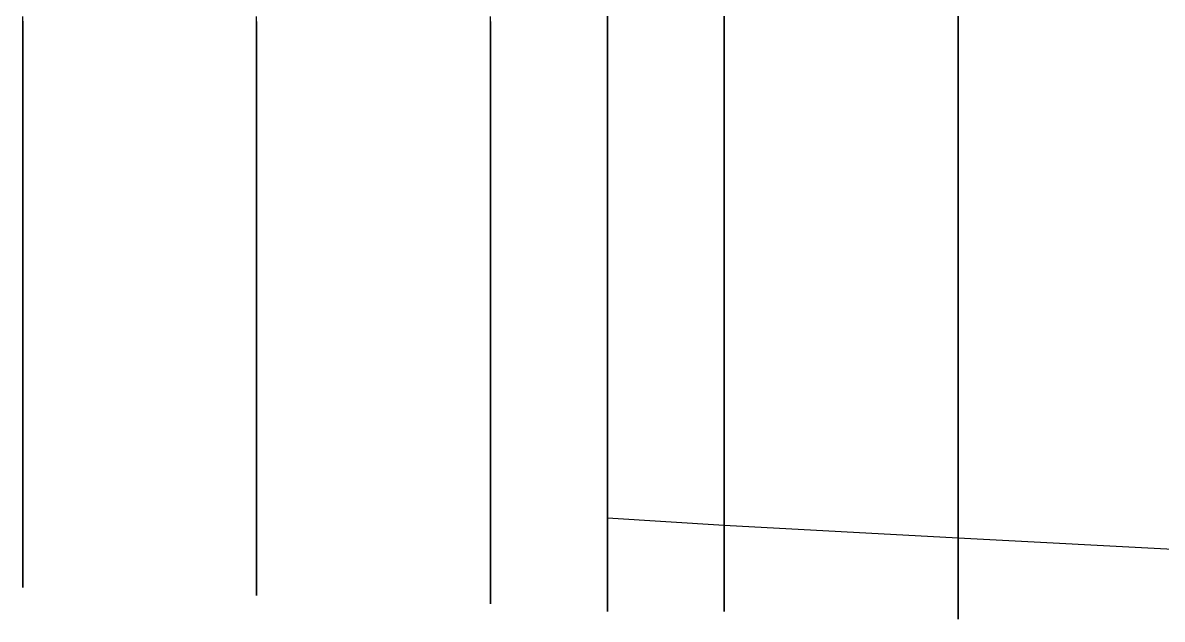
# Model space of a CAD drawing. Extents: x 0 to 100, y -6 to 6.
# Drawn here: x 0 to 9.74, y -5.15 to -0.05 of the extents above; entities that cross this region are included whole.
import ezdxf

# ---------------------------------------------------------------- set-up
doc = ezdxf.new("R2010")
doc.units = 0
for name, color, linetype in [('Compartiment', 3, 'CONTINUOUS'), ('Fysiek-dwarsvlak', 5, 'CONTINUOUS'), ('Fysiek-horizontaal-vlak', 5, 'CONTINUOUS'), ('Lijnenmodel-van-de-romp', 2, 'CONTINUOUS'), ('Vlakkenmodel-van-de-romp', 2, 'CONTINUOUS')]:
    doc.layers.add(name, color=color, linetype=linetype)

msp = doc.modelspace()

# ---------------------------------------------------------------- linework, layer by layer
at = {"layer": 'Compartiment'}
for points in [[(6, 4.35061, 3), (6, -4.35061, 3), (6, -4.37196, 3.02242), (6, -4.40439, 3.05902), (6, -4.43817, 3.09946), (6, -4.47271, 3.14293), (6, -4.50713, 3.18823), (6, -4.54054, 3.23418), (6, -4.57203, 3.2796), (6, -4.60103, 3.32382), (6, -4.62808, 3.36825), (6, -4.65405, 3.41482), (6, -4.6798, 3.46545), (6, -4.70617, 3.52206), (6, -4.73374, 3.58593), (6, -4.76189, 3.65569), (6, -4.78975, 3.72931), (6, -4.81641, 3.80478), (6, -4.84099, 3.88006), (6, -4.86282, 3.95371), (6, -4.88224, 4.02647), (6, -4.8998, 4.09969), (6, -4.91607, 4.17469), (6, -4.93161, 4.2528), (6, -4.94684, 4.33494), (6, -4.96166, 4.42043), (6, -4.97585, 4.50818), (6, -4.98915, 4.5971), (6, -5.00133, 4.68611), (6, -5.01222, 4.77434), (6, -5.0219, 4.86184), (6, -5.03052, 4.94888), (6, -5.03823, 5.03576), (6, -5.04517, 5.12273), (6, -5.05149, 5.21003), (6, -5.05722, 5.29761), (6, -5.06243, 5.38538), (6, -5.06715, 5.47325), (6, -5.07142, 5.56114), (6, -5.07527, 5.64837), (6, -5.07867, 5.73204), (6, -5.08833, 5.99974), (6, 5.08833, 5.99974)], [(8, 4.45764, 3), (8, -4.45764, 3), (8, -4.46208, 3.00491), (8, -4.49138, 3.03897), (8, -4.51649, 3.06941), (8, -4.53805, 3.09672), (8, -4.55693, 3.12169), (8, -4.57399, 3.14511), (8, -4.59009, 3.16779), (8, -4.60602, 3.19055), (8, -4.6223, 3.21448), (8, -4.63937, 3.24066), (8, -4.65767, 3.27022), (8, -4.67764, 3.30426), (8, -4.69952, 3.34349), (8, -4.72271, 3.38695), (8, -4.74644, 3.43331), (8, -4.76989, 3.48121), (8, -4.79228, 3.5293), (8, -4.81298, 3.57654), (8, -4.83212, 3.6232), (8, -4.84998, 3.66983), (8, -4.86684, 3.717), (8, -4.88299, 3.76529), (8, -4.89863, 3.81497), (8, -4.91367, 3.86517), (8, -4.9279, 3.91474), (8, -4.94114, 3.96253), (8, -4.95318, 4.00737), (8, -4.964, 4.04896), (8, -4.97414, 4.09042), (8, -4.98431, 4.13569), (8, -4.99521, 4.18875), (8, -5.00756, 4.25355), (8, -5.0218, 4.33292), (8, -5.03733, 4.42514), (8, -5.0533, 4.52738), (8, -5.06886, 4.63677), (8, -5.08313, 4.75049), (8, -5.09545, 4.86542), (8, -5.10576, 4.9774), (8, -5.11418, 5.08203), (8, -5.12085, 5.17489), (8, -5.12589, 5.25156), (8, -5.12945, 5.30924), (8, -5.13186, 5.35155), (8, -5.13347, 5.38371), (8, -5.13465, 5.41094), (8, -5.14328, 5.62547), (8, -5.14467, 5.66434), (8, -5.14591, 5.70211), (8, -5.15387, 5.99972), (8, 5.15387, 5.99972)], [(5, 4.29014, 3), (5, -4.29014, 3), (5, -4.30051, 3.00942), (5, -4.33241, 3.0407), (5, -4.36248, 3.07249), (5, -4.402, 3.11692), (5, -4.42888, 3.14986), (5, -4.46405, 3.19441), (5, -4.49915, 3.24148), (5, -4.53579, 3.29488), (5, -4.56217, 3.33601), (5, -4.58827, 3.37934), (5, -4.61408, 3.42519), (5, -4.63961, 3.47385), (5, -4.66485, 3.52564), (5, -4.68975, 3.58068), (5, -4.7236, 3.66136), (5, -4.74652, 3.72146), (5, -4.77681, 3.8079), (5, -4.80471, 3.8955), (5, -4.82268, 3.95632), (5, -4.84453, 4.03615), (5, -4.85867, 4.0936), (5, -4.87792, 4.18051), (5, -4.8922, 4.25211), (5, -4.90734, 4.33303), (5, -4.92298, 4.42208), (5, -4.93857, 4.5173), (5, -4.95354, 4.61671), (5, -4.95963, 4.66121), (5, -4.97279, 4.76246), (5, -4.98438, 4.86397), (5, -4.99443, 4.96379), (5, -5.00305, 5.05981), (5, -5.00652, 5.1033), (5, -5.0135, 5.19359), (5, -5.0214, 5.30474), (5, -5.02645, 5.38574), (5, -5.02957, 5.44318), (5, -5.0317, 5.48712), (5, -5.03363, 5.53074), (5, -5.04987, 5.86591), (5, -5.0547, 5.99976), (5, 5.0547, 5.99976)], [(8, -0.04312, 2.18862), (8, -0.0591, 2.18857), (8, -0.07507, 2.18861), (8, -0.09055, 2.18871), (8, -0.10506, 2.18885), (8, -0.15003, 2.18948), (8, -0.27652, 2.1976), (8, -0.29401, 2.1987), (8, -0.31415, 2.19989), (8, -0.36952, 2.20288), (8, -0.41797, 2.20563), (8, -0.49556, 2.21035), (8, -0.61418, 2.21794), (8, -2.25289, 2.33178), (8, -2.38091, 2.34158), (8, -2.47145, 2.34894), (8, -2.53715, 2.35467), (8, -2.74593, 2.37425), (8, -2.79745, 2.37927), (8, -2.84846, 2.3844), (8, -2.8989, 2.38967), (8, -2.94923, 2.3952), (8, -3.00007, 2.40111), (8, -3.05204, 2.40752), (8, -3.10573, 2.41457), (8, -3.16129, 2.42227), (8, -3.21694, 2.43035), (8, -3.27045, 2.4384), (8, -3.31958, 2.44603), (8, -3.36206, 2.45286), (8, -3.39642, 2.45863), (8, -3.42414, 2.46354), (8, -3.44746, 2.46796), (8, -3.46863, 2.47222), (8, -3.48987, 2.47668), (8, -3.51297, 2.4816), (8, -3.53779, 2.48699), (8, -3.56374, 2.49278), (8, -3.59023, 2.49889), (8, -3.61666, 2.50526), (8, -3.64255, 2.51183), (8, -3.66791, 2.5186), (8, -3.69284, 2.52558), (8, -3.71747, 2.53278), (8, -3.74192, 2.54021), (8, -3.7663, 2.54789), (8, -3.79069, 2.55591), (8, -3.81518, 2.56437), (8, -3.83986, 2.57336), (8, -3.8648, 2.58299), (8, -3.89, 2.59327), (8, -3.91506, 2.60394), (8, -3.9395, 2.61469), (8, -3.96282, 2.62516), (8, -3.98454, 2.63505), (8, -4.00455, 2.64427), (8, -4.02425, 2.65382), (8, -4.04542, 2.66497), (8, -4.06984, 2.67898), (8, -4.09929, 2.6971), (8, -4.13495, 2.72026), (8, -4.1756, 2.74804), (8, -4.21942, 2.77969), (8, -4.2646, 2.81446), (8, -4.30931, 2.85159), (8, -4.35199, 2.89027), (8, -4.39196, 2.92946), (8, -4.4288, 2.96804), (8, -4.45764, 3), (8, 4.45764, 3)], [(5, -0.04311, 2.48546), (5, -0.05909, 2.48541), (5, -0.07506, 2.48545), (5, -0.09054, 2.48555), (5, -0.10504, 2.48569), (5, -0.11385, 2.48581), (5, -0.11603, 2.48593), (5, -2.45158, 2.54282), (5, -2.47933, 2.54409), (5, -2.52794, 2.54588), (5, -2.5747, 2.54775), (5, -2.83072, 2.56077), (5, -2.85324, 2.56232), (5, -2.89656, 2.56495), (5, -2.93602, 2.56751), (5, -2.947, 2.56843), (5, -2.95666, 2.56931), (5, -3.05348, 2.57689), (5, -3.09227, 2.58002), (5, -3.10545, 2.58133), (5, -3.14388, 2.58466), (5, -3.15654, 2.58602), (5, -3.1938, 2.58946), (5, -3.25124, 2.5955), (5, -3.26137, 2.59673), (5, -3.29761, 2.6008), (5, -3.31059, 2.6026), (5, -3.35198, 2.60798), (5, -3.37121, 2.61092), (5, -3.41973, 2.6182), (5, -3.47122, 2.62681), (5, -3.52406, 2.63661), (5, -3.57642, 2.64735), (5, -3.62646, 2.65875), (5, -3.67247, 2.67029), (5, -3.72682, 2.68512), (5, -3.76915, 2.69831), (5, -3.80569, 2.71039), (5, -3.83073, 2.71921), (5, -3.85437, 2.72808), (5, -3.87795, 2.73754), (5, -3.88686, 2.7416), (5, -3.91104, 2.7519), (5, -3.91929, 2.75564), (5, -3.94712, 2.76808), (5, -3.95712, 2.77308), (5, -3.99026, 2.78953), (5, -4.00427, 2.79782), (5, -4.04387, 2.81994), (5, -4.08614, 2.8453), (5, -4.12932, 2.87317), (5, -4.17176, 2.90278), (5, -4.19089, 2.91755), (5, -4.22998, 2.94786), (5, -4.26645, 2.97848), (5, -4.29014, 3), (5, 4.29014, 3)], [(6, -0.04311, 2.38611), (6, -0.05908, 2.38607), (6, -0.07505, 2.38611), (6, -0.09053, 2.38622), (6, -0.10503, 2.38636), (6, -0.12292, 2.38663), (6, -0.12701, 2.38683), (6, -2.44784, 2.47795), (6, -2.50334, 2.48049), (6, -2.54784, 2.48273), (6, -2.58791, 2.48497), (6, -2.8401, 2.50105), (6, -2.88514, 2.50415), (6, -2.92051, 2.50671), (6, -2.94781, 2.50883), (6, -2.96976, 2.51069), (6, -2.98907, 2.51244), (6, -3.07912, 2.5208), (6, -3.10525, 2.5233), (6, -3.13161, 2.52592), (6, -3.15761, 2.52862), (6, -3.18292, 2.53135), (6, -3.20727, 2.53405), (6, -3.2722, 2.54153), (6, -3.29248, 2.544), (6, -3.31467, 2.54688), (6, -3.34063, 2.55047), (6, -3.3722, 2.55507), (6, -3.41066, 2.56094), (6, -3.45498, 2.56817), (6, -3.50358, 2.57679), (6, -3.55486, 2.58687), (6, -3.60725, 2.59844), (6, -3.65919, 2.61143), (6, -3.70934, 2.62534), (6, -3.75639, 2.63951), (6, -3.79904, 2.65333), (6, -3.83597, 2.66616), (6, -3.86635, 2.67751), (6, -3.89112, 2.68751), (6, -3.91172, 2.69643), (6, -3.92955, 2.70455), (6, -3.94603, 2.71215), (6, -3.96252, 2.71962), (6, -3.98021, 2.72786), (6, -4.00022, 2.73786), (6, -4.02368, 2.75065), (6, -4.05171, 2.76723), (6, -4.08496, 2.78827), (6, -4.12213, 2.81305), (6, -4.16145, 2.84048), (6, -4.20112, 2.86949), (6, -4.23938, 2.89902), (6, -4.27489, 2.92833), (6, -4.30818, 2.95803), (6, -4.34022, 2.98908), (6, -4.35061, 3), (6, 4.35061, 3)], [(0, -4.85014, 5.4995), (0, -4.88222, 5.99992), (0, 0, 5.99992)], [(2, -4.91789, 5.40406), (2, -4.95231, 5.99987), (2, 0, 5.99987)], [(4, -4.99198, 5.41311), (4, -5.02107, 5.99979), (4, 0, 5.99979)], [(5, -5.04987, 5.86591), (5, -5.0547, 5.99976), (5, 0, 5.99976)], [(0, -0.03953, 3.39587), (0, -0.0563, 3.39584), (0, -0.1151, 3.39545), (0, -0.14323, 3.39533), (0, -0.17847, 3.39527), (0, -0.22253, 3.39531), (0, -2.12436, 3.39568), (0, -2.2075, 3.39605), (0, -2.31332, 3.39684), (0, -2.37328, 3.397), (0, -2.87669, 3.39556), (0, -2.9505, 3.39566), (0, -3.00631, 3.39596), (0, -3.08903, 3.39671), (0, -3.12846, 3.39692), (0, -3.17354, 3.3969), (0, -4.36419, 3.3955), (0, -4.40201, 3.46315), (0, -4.41635, 3.48905), (0, -4.43116, 3.51609), (0, -4.44544, 3.54255), (0, -4.4585, 3.56745), (0, -4.47097, 3.59262), (0, -4.48381, 3.6206), (0, -4.49797, 3.65395), (0, -4.51442, 3.6952), (0, -4.53378, 3.74614), (0, -4.55538, 3.80543), (0, -4.57823, 3.87098), (0, -4.60133, 3.94069), (0, -4.62368, 4.01245), (0, -4.64449, 4.08458), (0, -4.66374, 4.15695), (0, -4.68161, 4.22987), (0, -4.69829, 4.30361), (0, -4.71396, 4.37847), (0, -4.72876, 4.4545), (0, -4.74262, 4.53081), (0, -4.75545, 4.60625), (0, -4.76713, 4.6797), (0, -4.77758, 4.75002), (0, -4.78673, 4.81645), (0, -4.79476, 4.8797), (0, -4.8019, 4.94089), (0, -4.80839, 5.00109), (0, -4.81445, 5.06141), (0, -4.82028, 5.1227), (0, -4.82589, 5.18491), (0, -4.83126, 5.24772), (0, -4.83638, 5.31083), (0, -4.84123, 5.37395), (0, -4.8458, 5.43683), (0, -4.85014, 5.4995)], [(2, -0.04312, 2.71414), (2, -0.05909, 2.71411), (2, -0.07506, 2.71413), (2, -0.09054, 2.71421), (2, -0.10504, 2.71433), (2, -0.15, 2.71484), (2, -0.20517, 2.71621), (2, -0.22804, 2.71668), (2, -0.2538, 2.7171), (2, -0.28173, 2.71741), (2, -0.311, 2.71758), (2, -0.34027, 2.71764), (2, -0.41332, 2.71758), (2, -0.42904, 2.71762), (2, -0.44446, 2.7176), (2, -0.4652, 2.71742), (2, -0.49684, 2.71694), (2, -1.29134, 2.70018), (2, -1.38814, 2.6987), (2, -1.49667, 2.69735), (2, -1.61274, 2.69634), (2, -1.73215, 2.69585), (2, -1.8509, 2.69604), (2, -1.96562, 2.69681), (2, -2.07314, 2.69797), (2, -2.17027, 2.69938), (2, -2.25383, 2.70086), (2, -2.32189, 2.70229), (2, -2.37746, 2.7037), (2, -2.42479, 2.70513), (2, -2.46814, 2.70666), (2, -2.66239, 2.71456), (2, -2.7161, 2.71698), (2, -2.76958, 2.71952), (2, -2.8219, 2.72219), (2, -2.8732, 2.72504), (2, -2.9239, 2.72815), (2, -2.97439, 2.73158), (2, -3.0251, 2.73539), (2, -3.07629, 2.73966), (2, -3.12773, 2.74435), (2, -3.17905, 2.74943), (2, -3.22988, 2.75488), (2, -3.27984, 2.76065), (2, -3.32873, 2.76677), (2, -3.37709, 2.77347), (2, -3.42558, 2.78103), (2, -3.47491, 2.78974), (2, -3.52578, 2.79988), (2, -3.57838, 2.81156), (2, -3.631, 2.82424), (2, -3.68144, 2.83716), (2, -3.72752, 2.8496), (2, -3.76702, 2.86082), (2, -3.79848, 2.87032), (2, -3.82338, 2.87845), (2, -3.8439, 2.88579), (2, -3.86225, 2.89292), (2, -3.88063, 2.90042), (2, -3.90076, 2.90876), (2, -3.92249, 2.91789), (2, -3.94519, 2.92768), (2, -3.96823, 2.93795), (2, -3.99098, 2.94856), (2, -4.01295, 2.95939), (2, -4.03418, 2.97047), (2, -4.05482, 2.98188), (2, -4.07505, 2.99369), (2, -4.09502, 3.00596), (2, -4.11488, 3.01876), (2, -4.13456, 3.03206), (2, -4.15398, 3.04582), (2, -4.17307, 3.05999), (2, -4.19172, 3.07455), (2, -4.20991, 3.08948), (2, -4.22776, 3.10498), (2, -4.24547, 3.12129), (2, -4.26322, 3.13865), (2, -4.28119, 3.15728), (2, -4.29942, 3.1772), (2, -4.31727, 3.19754), (2, -4.33397, 3.21718), (2, -4.34875, 3.23501), (2, -4.36082, 3.24993), (2, -4.36965, 3.26115), (2, -4.37569, 3.26909), (2, -4.37965, 3.27452), (2, -4.38222, 3.27818), (2, -4.38412, 3.28081), (2, -4.38858, 3.28649), (2, -4.39244, 3.29168), (2, -4.39822, 3.29991), (2, -4.40658, 3.31228), (2, -4.41786, 3.32944), (2, -4.43128, 3.35017), (2, -4.44578, 3.3728), (2, -4.46029, 3.39566), (2, -4.47375, 3.41706), (2, -4.48545, 3.436), (2, -4.49614, 3.4541), (2, -4.50694, 3.47364), (2, -4.51896, 3.49692), (2, -4.53331, 3.5262), (2, -4.55075, 3.56313), (2, -4.57059, 3.60669), (2, -4.5918, 3.65524), (2, -4.61333, 3.7071), (2, -4.63416, 3.76064), (2, -4.6534, 3.81425), (2, -4.67082, 3.86665), (2, -4.68635, 3.9166), (2, -4.69993, 3.96289), (2, -4.71147, 4.00428), (2, -4.72098, 4.03983), (2, -4.72865, 4.06961), (2, -4.73959, 4.11335), (2, -4.7434, 4.12801), (2, -4.74657, 4.13923), (2, -4.75, 4.15171), (2, -4.75467, 4.17103), (2, -4.76158, 4.20279), (2, -4.77172, 4.25256), (2, -4.78571, 4.32423), (2, -4.80256, 4.41492), (2, -4.82091, 4.52001), (2, -4.83938, 4.63491), (2, -4.85661, 4.75502), (2, -4.87148, 4.87568), (2, -4.88388, 4.99185), (2, -4.89393, 5.09843), (2, -4.90177, 5.19032), (2, -4.91144, 5.31204), (2, -4.91404, 5.34601), (2, -4.91598, 5.3736), (2, -4.91789, 5.40406)], [(4, -0.04312, 2.5848), (4, -0.05909, 2.58476), (4, -0.07506, 2.58479), (4, -0.09054, 2.58488), (4, -0.10505, 2.58502), (4, -0.15, 2.58563), (4, -0.14999, 2.58563), (4, -0.14993, 2.58564), (4, -0.14894, 2.58593), (4, -0.14898, 2.58616), (4, -0.15361, 2.58653), (4, -0.16768, 2.5871), (4, -0.19601, 2.58792), (4, -0.24346, 2.58906), (4, -0.31368, 2.59055), (4, -0.40556, 2.59224), (4, -0.5168, 2.59397), (4, -0.6451, 2.59555), (4, -0.78815, 2.59681), (4, -0.9431, 2.59764), (4, -2.21561, 2.60297), (4, -2.26424, 2.6037), (4, -2.30986, 2.6045), (4, -2.45532, 2.60769), (4, -2.50804, 2.60904), (4, -2.5615, 2.61053), (4, -2.6148, 2.61217), (4, -2.66726, 2.61395), (4, -2.71897, 2.61591), (4, -2.77023, 2.61808), (4, -2.82134, 2.6205), (4, -2.87261, 2.62319), (4, -2.92424, 2.62618), (4, -2.97607, 2.62945), (4, -3.02784, 2.63298), (4, -3.07928, 2.63674), (4, -3.13016, 2.6407), (4, -3.18034, 2.64488), (4, -3.23027, 2.64947), (4, -3.28055, 2.65473), (4, -3.33176, 2.6609), (4, -3.38448, 2.66823), (4, -3.43887, 2.67683), (4, -3.49326, 2.68635), (4, -3.54558, 2.69626), (4, -3.59372, 2.70606), (4, -3.63559, 2.71525), (4, -3.66973, 2.72345), (4, -3.69724, 2.73072), (4, -3.71984, 2.73727), (4, -3.73926, 2.74329), (4, -3.75723, 2.74898), (4, -3.7754, 2.75462), (4, -3.79511, 2.76092), (4, -3.81762, 2.76866), (4, -3.84418, 2.77864), (4, -3.87606, 2.79166), (4, -3.91402, 2.8083), (4, -3.95684, 2.82841), (4, -4.00278, 2.85162), (4, -4.05014, 2.87755), (4, -4.09718, 2.90586), (4, -4.1424, 2.93607), (4, -4.18507, 2.9674), (4, -4.22471, 2.99892), (4, -4.2608, 3.02975), (4, -4.29285, 3.05899), (4, -4.32058, 3.08596), (4, -4.34461, 3.11092), (4, -4.36582, 3.13437), (4, -4.38505, 3.15679), (4, -4.40316, 3.17867), (4, -4.42096, 3.2006), (4, -4.43899, 3.22361), (4, -4.45777, 3.24879), (4, -4.47778, 3.27727), (4, -4.49954, 3.31017), (4, -4.5233, 3.34819), (4, -4.54845, 3.39043), (4, -4.57411, 3.43555), (4, -4.59942, 3.48225), (4, -4.62353, 3.52921), (4, -4.64576, 3.57542), (4, -4.66624, 3.62116), (4, -4.68531, 3.66703), (4, -4.70329, 3.71361), (4, -4.72051, 3.76151), (4, -4.73721, 3.81102), (4, -4.75325, 3.86123), (4, -4.76844, 3.91093), (4, -4.78254, 3.95893), (4, -4.79535, 4.00401), (4, -4.80682, 4.04584), (4, -4.81754, 4.08751), (4, -4.82827, 4.13301), (4, -4.83977, 4.18632), (4, -4.8528, 4.25141), (4, -4.86784, 4.33112), (4, -4.8843, 4.42373), (4, -4.90129, 4.52641), (4, -4.91794, 4.63631), (4, -4.93337, 4.75058), (4, -4.94686, 4.8661), (4, -4.95834, 4.97869), (4, -4.96787, 5.08386), (4, -4.97552, 5.17716), (4, -4.98138, 5.25411), (4, -4.98558, 5.31188), (4, -4.98847, 5.35412), (4, -4.99046, 5.3861), (4, -4.99198, 5.41311)], [(5, -0.04311, 2.48546), (5, -0.05909, 2.48541), (5, -0.07506, 2.48545), (5, -0.09054, 2.48555), (5, -0.10504, 2.48569), (5, -0.11385, 2.48581), (5, -0.10735, 2.48548), (5, -0.10982, 2.48549), (5, -0.15, 2.48632), (5, -0.11385, 2.48581), (5, -0.11603, 2.48593), (5, -2.45158, 2.54282), (5, -2.47933, 2.54409), (5, -2.52794, 2.54588), (5, -2.5747, 2.54775), (5, -2.83072, 2.56077), (5, -2.85324, 2.56232), (5, -2.89656, 2.56495), (5, -2.93602, 2.56751), (5, -2.947, 2.56843), (5, -2.95666, 2.56931), (5, -3.05348, 2.57689), (5, -3.09227, 2.58002), (5, -3.10545, 2.58133), (5, -3.14388, 2.58466), (5, -3.15654, 2.58602), (5, -3.1938, 2.58946), (5, -3.25124, 2.5955), (5, -3.26137, 2.59673), (5, -3.29761, 2.6008), (5, -3.31059, 2.6026), (5, -3.35198, 2.60798), (5, -3.37121, 2.61092), (5, -3.41973, 2.6182), (5, -3.47122, 2.62681), (5, -3.52406, 2.63661), (5, -3.57642, 2.64735), (5, -3.62646, 2.65875), (5, -3.67247, 2.67029), (5, -3.72682, 2.68512), (5, -3.76915, 2.69831), (5, -3.80569, 2.71039), (5, -3.83073, 2.71921), (5, -3.85437, 2.72808), (5, -3.87795, 2.73754), (5, -3.88686, 2.7416), (5, -3.91104, 2.7519), (5, -3.91929, 2.75564), (5, -3.94712, 2.76808), (5, -3.95712, 2.77308), (5, -3.99026, 2.78953), (5, -4.00427, 2.79782), (5, -4.04387, 2.81994), (5, -4.08614, 2.8453), (5, -4.12932, 2.87317), (5, -4.17176, 2.90278), (5, -4.19089, 2.91755), (5, -4.22998, 2.94786), (5, -4.26645, 2.97848), (5, -4.30051, 3.00942), (5, -4.33241, 3.0407), (5, -4.36248, 3.07249), (5, -4.402, 3.11692), (5, -4.42888, 3.14986), (5, -4.46405, 3.19441), (5, -4.49915, 3.24148), (5, -4.53579, 3.29488), (5, -4.56217, 3.33601), (5, -4.58827, 3.37934), (5, -4.61408, 3.42519), (5, -4.63961, 3.47385), (5, -4.66485, 3.52564), (5, -4.68975, 3.58068), (5, -4.7236, 3.66136), (5, -4.74652, 3.72146), (5, -4.77681, 3.8079), (5, -4.80471, 3.8955), (5, -4.82268, 3.95632), (5, -4.84453, 4.03615), (5, -4.85867, 4.0936), (5, -4.87792, 4.18051), (5, -4.8922, 4.25211), (5, -4.90734, 4.33303), (5, -4.92298, 4.42208), (5, -4.93857, 4.5173), (5, -4.95354, 4.61671), (5, -4.95963, 4.66121), (5, -4.97279, 4.76246), (5, -4.98438, 4.86397), (5, -4.99443, 4.96379), (5, -5.00305, 5.05981), (5, -5.00652, 5.1033), (5, -5.0135, 5.19359), (5, -5.0214, 5.30474), (5, -5.02645, 5.38574), (5, -5.02957, 5.44318), (5, -5.0317, 5.48712), (5, -5.03363, 5.53074), (5, -5.04987, 5.86591)], [(5, -0.11385, 2.48581), (5, -0.10735, 2.48548), (5, -0.10982, 2.48549), (5, -0.15, 2.48632), (5, -0.11385, 2.48581)], [(6, -0.12292, 2.38663), (6, -0.10965, 2.38595), (6, -0.1146, 2.38597), (6, -0.14999, 2.38702), (6, -0.12292, 2.38663)]]:
    msp.add_polyline3d(points, dxfattribs=at)
at = {"layer": 'Fysiek-dwarsvlak'}
for points in [[(5, -0.04311, 2.38611), (5, -0.05908, 2.38607), (5, -0.07505, 2.38611), (5, -0.09053, 2.38622), (5, -0.10503, 2.38636), (5, -0.12292, 2.38663), (5, -0.12701, 2.38683), (5, -2.44784, 2.47795), (5, -2.50334, 2.48049), (5, -2.54784, 2.48273), (5, -2.58791, 2.48497), (5, -2.8401, 2.50105), (5, -2.88514, 2.50415), (5, -2.92051, 2.50671), (5, -2.94781, 2.50883), (5, -2.96976, 2.51069), (5, -2.98907, 2.51244), (5, -3.07912, 2.5208), (5, -3.10525, 2.5233), (5, -3.13161, 2.52592), (5, -3.15761, 2.52862), (5, -3.18292, 2.53135), (5, -3.20727, 2.53405), (5, -3.2722, 2.54153), (5, -3.29248, 2.544), (5, -3.31467, 2.54688), (5, -3.34063, 2.55047), (5, -3.3722, 2.55507), (5, -3.41066, 2.56094), (5, -3.45498, 2.56817), (5, -3.50358, 2.57679), (5, -3.55486, 2.58687), (5, -3.60725, 2.59844), (5, -3.65919, 2.61143), (5, -3.70934, 2.62534), (5, -3.75639, 2.63951), (5, -3.79904, 2.65333), (5, -3.83597, 2.66616), (5, -3.86635, 2.67751), (5, -3.89112, 2.68751), (5, -3.91172, 2.69643), (5, -3.92955, 2.70455), (5, -3.94603, 2.71215), (5, -3.96252, 2.71962), (5, -3.98021, 2.72786), (5, -4.00022, 2.73786), (5, -4.02368, 2.75065), (5, -4.05171, 2.76723), (5, -4.08496, 2.78827), (5, -4.12213, 2.81305), (5, -4.16145, 2.84048), (5, -4.20112, 2.86949), (5, -4.23938, 2.89902), (5, -4.27489, 2.92833), (5, -4.30818, 2.95803), (5, -4.34022, 2.98908), (5, -4.37196, 3.02242), (5, -4.40439, 3.05902), (5, -4.43817, 3.09946), (5, -4.47271, 3.14293), (5, -4.50713, 3.18823), (5, -4.54054, 3.23418), (5, -4.57203, 3.2796), (5, -4.60103, 3.32382), (5, -4.62808, 3.36825), (5, -4.65405, 3.41482), (5, -4.6798, 3.46545), (5, -4.70617, 3.52206), (5, -4.73374, 3.58593), (5, -4.76189, 3.65569), (5, -4.78975, 3.72931), (5, -4.81641, 3.80478), (5, -4.84099, 3.88006), (5, -4.86282, 3.95371), (5, -4.88224, 4.02647), (5, -4.8998, 4.09969), (5, -4.91607, 4.17469), (5, -4.93161, 4.2528), (5, -4.94684, 4.33494), (5, -4.96166, 4.42043), (5, -4.97585, 4.50818), (5, -4.98915, 4.5971), (5, -5.00133, 4.68611), (5, -5.01222, 4.77434), (5, -5.0219, 4.86184), (5, -5.03052, 4.94888), (5, -5.03823, 5.03576), (5, -5.04517, 5.12273), (5, -5.05149, 5.21003), (5, -5.05722, 5.29761), (5, -5.06243, 5.38538), (5, -5.06715, 5.47325), (5, -5.07142, 5.56114), (5, -5.07527, 5.64837), (5, -5.07867, 5.73204), (5, -5.08833, 5.99974), (5, 5.08833, 5.99974)], [(5, -0.12292, 2.38663), (5, -0.10965, 2.38595), (5, -0.1146, 2.38597), (5, -0.14999, 2.38702), (5, -0.12292, 2.38663)]]:
    msp.add_polyline3d(points, dxfattribs=at)
at = {"layer": 'Fysiek-horizontaal-vlak'}
msp.add_polyline3d([(20, 5.0339, 3), (18, 4.94618, 3), (16, 4.85549, 3), (14, 4.76134, 3), (12, 4.6639, 3), (10, 4.56236, 3), (8, 4.45765, 3), (6, 4.35061, 3), (5, 4.28829, 3), (5, -4.28829, 3), (6, -4.35061, 3), (8, -4.45765, 3), (10, -4.56236, 3), (12, -4.6639, 3), (14, -4.76134, 3), (16, -4.85549, 3), (18, -4.94618, 3), (20, -5.0339, 3), (20, -5.0339, 3), (20, 5.0339, 3)], dxfattribs=at)
at = {"layer": 'Lijnenmodel-van-de-romp'}
for points in [[(0, -0.03953, 3.39587), (0, -0.0563, 3.39584), (0, -0.1151, 3.39545), (0, -0.14323, 3.39533), (0, -0.17847, 3.39527), (0, -0.22253, 3.39531), (0, -2.12436, 3.39568), (0, -2.2075, 3.39605), (0, -2.31332, 3.39684), (0, -2.37328, 3.397), (0, -2.87669, 3.39556), (0, -2.9505, 3.39566), (0, -3.00631, 3.39596), (0, -3.08903, 3.39671), (0, -3.12846, 3.39692), (0, -3.17354, 3.3969), (0, -4.36419, 3.3955), (0, -4.40201, 3.46315), (0, -4.41635, 3.48905), (0, -4.43116, 3.51609), (0, -4.44544, 3.54255), (0, -4.4585, 3.56745), (0, -4.47097, 3.59262), (0, -4.48381, 3.6206), (0, -4.49797, 3.65395), (0, -4.51442, 3.6952), (0, -4.53378, 3.74614), (0, -4.55538, 3.80543), (0, -4.57823, 3.87098), (0, -4.60133, 3.94069), (0, -4.62368, 4.01245), (0, -4.64449, 4.08458), (0, -4.66374, 4.15695), (0, -4.68161, 4.22987), (0, -4.69829, 4.30361), (0, -4.71396, 4.37847), (0, -4.72876, 4.4545), (0, -4.74262, 4.53081), (0, -4.75545, 4.60625), (0, -4.76713, 4.6797), (0, -4.77758, 4.75002), (0, -4.78673, 4.81645), (0, -4.79476, 4.8797), (0, -4.8019, 4.94089), (0, -4.80839, 5.00109), (0, -4.81445, 5.06141), (0, -4.82028, 5.1227), (0, -4.82589, 5.18491), (0, -4.83126, 5.24772), (0, -4.83638, 5.31083), (0, -4.84123, 5.37395), (0, -4.8458, 5.43683), (0, -4.85014, 5.4995), (0, -4.88222, 5.99992), (0, 0, 5.99992)], [(2, -0.04312, 2.71414), (2, -0.05909, 2.71411), (2, -0.07506, 2.71413), (2, -0.09054, 2.71421), (2, -0.10504, 2.71433), (2, -0.15, 2.71484), (2, -0.20517, 2.71621), (2, -0.22804, 2.71668), (2, -0.2538, 2.7171), (2, -0.28173, 2.71741), (2, -0.311, 2.71758), (2, -0.34027, 2.71764), (2, -0.41332, 2.71758), (2, -0.42904, 2.71762), (2, -0.44446, 2.7176), (2, -0.4652, 2.71742), (2, -0.49684, 2.71694), (2, -1.29134, 2.70018), (2, -1.38814, 2.6987), (2, -1.49667, 2.69735), (2, -1.61274, 2.69634), (2, -1.73215, 2.69585), (2, -1.8509, 2.69604), (2, -1.96562, 2.69681), (2, -2.07314, 2.69797), (2, -2.17027, 2.69938), (2, -2.25383, 2.70086), (2, -2.32189, 2.70229), (2, -2.37746, 2.7037), (2, -2.42479, 2.70513), (2, -2.46814, 2.70666), (2, -2.66239, 2.71456), (2, -2.7161, 2.71698), (2, -2.76958, 2.71952), (2, -2.8219, 2.72219), (2, -2.8732, 2.72504), (2, -2.9239, 2.72815), (2, -2.97439, 2.73158), (2, -3.0251, 2.73539), (2, -3.07629, 2.73966), (2, -3.12773, 2.74435), (2, -3.17905, 2.74943), (2, -3.22988, 2.75488), (2, -3.27984, 2.76065), (2, -3.32873, 2.76677), (2, -3.37709, 2.77347), (2, -3.42558, 2.78103), (2, -3.47491, 2.78974), (2, -3.52578, 2.79988), (2, -3.57838, 2.81156), (2, -3.631, 2.82424), (2, -3.68144, 2.83716), (2, -3.72752, 2.8496), (2, -3.76702, 2.86082), (2, -3.79848, 2.87032), (2, -3.82338, 2.87845), (2, -3.8439, 2.88579), (2, -3.86225, 2.89292), (2, -3.88063, 2.90042), (2, -3.90076, 2.90876), (2, -3.92249, 2.91789), (2, -3.94519, 2.92768), (2, -3.96823, 2.93795), (2, -3.99098, 2.94856), (2, -4.01295, 2.95939), (2, -4.03418, 2.97047), (2, -4.05482, 2.98188), (2, -4.07505, 2.99369), (2, -4.09502, 3.00596), (2, -4.11488, 3.01876), (2, -4.13456, 3.03206), (2, -4.15398, 3.04582), (2, -4.17307, 3.05999), (2, -4.19172, 3.07455), (2, -4.20991, 3.08948), (2, -4.22776, 3.10498), (2, -4.24547, 3.12129), (2, -4.26322, 3.13865), (2, -4.28119, 3.15728), (2, -4.29942, 3.1772), (2, -4.31727, 3.19754), (2, -4.33397, 3.21718), (2, -4.34875, 3.23501), (2, -4.36082, 3.24993), (2, -4.36965, 3.26115), (2, -4.37569, 3.26909), (2, -4.37965, 3.27452), (2, -4.38222, 3.27818), (2, -4.38412, 3.28081), (2, -4.38858, 3.28649), (2, -4.39244, 3.29168), (2, -4.39822, 3.29991), (2, -4.40658, 3.31228), (2, -4.41786, 3.32944), (2, -4.43128, 3.35017), (2, -4.44578, 3.3728), (2, -4.46029, 3.39566), (2, -4.47375, 3.41706), (2, -4.48545, 3.436), (2, -4.49614, 3.4541), (2, -4.50694, 3.47364), (2, -4.51896, 3.49692), (2, -4.53331, 3.5262), (2, -4.55075, 3.56313), (2, -4.57059, 3.60669), (2, -4.5918, 3.65524), (2, -4.61333, 3.7071), (2, -4.63416, 3.76064), (2, -4.6534, 3.81425), (2, -4.67082, 3.86665), (2, -4.68635, 3.9166), (2, -4.69993, 3.96289), (2, -4.71147, 4.00428), (2, -4.72098, 4.03983), (2, -4.72865, 4.06961), (2, -4.73959, 4.11335), (2, -4.7434, 4.12801), (2, -4.74657, 4.13923), (2, -4.75, 4.15171), (2, -4.75467, 4.17103), (2, -4.76158, 4.20279), (2, -4.77172, 4.25256), (2, -4.78571, 4.32423), (2, -4.80256, 4.41492), (2, -4.82091, 4.52001), (2, -4.83938, 4.63491), (2, -4.85661, 4.75502), (2, -4.87148, 4.87568), (2, -4.88388, 4.99185), (2, -4.89393, 5.09843), (2, -4.90177, 5.19032), (2, -4.91144, 5.31204), (2, -4.91404, 5.34601), (2, -4.91598, 5.3736), (2, -4.91789, 5.40406), (2, -4.95231, 5.99987), (2, 0, 5.99987)], [(4, -0.04312, 2.5848), (4, -0.05909, 2.58476), (4, -0.07506, 2.58479), (4, -0.09054, 2.58488), (4, -0.10505, 2.58502), (4, -0.15, 2.58563), (4, -0.14999, 2.58563), (4, -0.14993, 2.58564), (4, -0.14894, 2.58593), (4, -0.14898, 2.58616), (4, -0.15361, 2.58653), (4, -0.16768, 2.5871), (4, -0.19601, 2.58792), (4, -0.24346, 2.58906), (4, -0.31368, 2.59055), (4, -0.40556, 2.59224), (4, -0.5168, 2.59397), (4, -0.6451, 2.59555), (4, -0.78815, 2.59681), (4, -0.9431, 2.59764), (4, -2.21561, 2.60297), (4, -2.26424, 2.6037), (4, -2.30986, 2.6045), (4, -2.45532, 2.60769), (4, -2.50804, 2.60904), (4, -2.5615, 2.61053), (4, -2.6148, 2.61217), (4, -2.66726, 2.61395), (4, -2.71897, 2.61591), (4, -2.77023, 2.61808), (4, -2.82134, 2.6205), (4, -2.87261, 2.62319), (4, -2.92424, 2.62618), (4, -2.97607, 2.62945), (4, -3.02784, 2.63298), (4, -3.07928, 2.63674), (4, -3.13016, 2.6407), (4, -3.18034, 2.64488), (4, -3.23027, 2.64947), (4, -3.28055, 2.65473), (4, -3.33176, 2.6609), (4, -3.38448, 2.66823), (4, -3.43887, 2.67683), (4, -3.49326, 2.68635), (4, -3.54558, 2.69626), (4, -3.59372, 2.70606), (4, -3.63559, 2.71525), (4, -3.66973, 2.72345), (4, -3.69724, 2.73072), (4, -3.71984, 2.73727), (4, -3.73926, 2.74329), (4, -3.75723, 2.74898), (4, -3.7754, 2.75462), (4, -3.79511, 2.76092), (4, -3.81762, 2.76866), (4, -3.84418, 2.77864), (4, -3.87606, 2.79166), (4, -3.91402, 2.8083), (4, -3.95684, 2.82841), (4, -4.00278, 2.85162), (4, -4.05014, 2.87755), (4, -4.09718, 2.90586), (4, -4.1424, 2.93607), (4, -4.18507, 2.9674), (4, -4.22471, 2.99892), (4, -4.2608, 3.02975), (4, -4.29285, 3.05899), (4, -4.32058, 3.08596), (4, -4.34461, 3.11092), (4, -4.36582, 3.13437), (4, -4.38505, 3.15679), (4, -4.40316, 3.17867), (4, -4.42096, 3.2006), (4, -4.43899, 3.22361), (4, -4.45777, 3.24879), (4, -4.47778, 3.27727), (4, -4.49954, 3.31017), (4, -4.5233, 3.34819), (4, -4.54845, 3.39043), (4, -4.57411, 3.43555), (4, -4.59942, 3.48225), (4, -4.62353, 3.52921), (4, -4.64576, 3.57542), (4, -4.66624, 3.62116), (4, -4.68531, 3.66703), (4, -4.70329, 3.71361), (4, -4.72051, 3.76151), (4, -4.73721, 3.81102), (4, -4.75325, 3.86123), (4, -4.76844, 3.91093), (4, -4.78254, 3.95893), (4, -4.79535, 4.00401), (4, -4.80682, 4.04584), (4, -4.81754, 4.08751), (4, -4.82827, 4.13301), (4, -4.83977, 4.18632), (4, -4.8528, 4.25141), (4, -4.86784, 4.33112), (4, -4.8843, 4.42373), (4, -4.90129, 4.52641), (4, -4.91794, 4.63631), (4, -4.93337, 4.75058), (4, -4.94686, 4.8661), (4, -4.95834, 4.97869), (4, -4.96787, 5.08386), (4, -4.97552, 5.17716), (4, -4.98138, 5.25411), (4, -4.98558, 5.31188), (4, -4.98847, 5.35412), (4, -4.99046, 5.3861), (4, -4.99198, 5.41311), (4, -5.02107, 5.99979), (4, 0, 5.99979)], [(6, -0.04311, 2.38611), (6, -0.05908, 2.38607), (6, -0.07505, 2.38611), (6, -0.09053, 2.38622), (6, -0.10503, 2.38636), (6, -0.14999, 2.38702), (6, -0.1146, 2.38597), (6, -0.10965, 2.38595), (6, -0.12701, 2.38683), (6, -2.44784, 2.47795), (6, -2.50334, 2.48049), (6, -2.54784, 2.48273), (6, -2.58791, 2.48497), (6, -2.8401, 2.50105), (6, -2.88514, 2.50415), (6, -2.92051, 2.50671), (6, -2.94781, 2.50883), (6, -2.96976, 2.51069), (6, -2.98907, 2.51244), (6, -3.07912, 2.5208), (6, -3.10525, 2.5233), (6, -3.13161, 2.52592), (6, -3.15761, 2.52862), (6, -3.18292, 2.53135), (6, -3.20727, 2.53405), (6, -3.2722, 2.54153), (6, -3.29248, 2.544), (6, -3.31467, 2.54688), (6, -3.34063, 2.55047), (6, -3.3722, 2.55507), (6, -3.41066, 2.56094), (6, -3.45498, 2.56817), (6, -3.50358, 2.57679), (6, -3.55486, 2.58687), (6, -3.60725, 2.59844), (6, -3.65919, 2.61143), (6, -3.70934, 2.62534), (6, -3.75639, 2.63951), (6, -3.79904, 2.65333), (6, -3.83597, 2.66616), (6, -3.86635, 2.67751), (6, -3.89112, 2.68751), (6, -3.91172, 2.69643), (6, -3.92955, 2.70455), (6, -3.94603, 2.71215), (6, -3.96252, 2.71962), (6, -3.98021, 2.72786), (6, -4.00022, 2.73786), (6, -4.02368, 2.75065), (6, -4.05171, 2.76723), (6, -4.08496, 2.78827), (6, -4.12213, 2.81305), (6, -4.16145, 2.84048), (6, -4.20112, 2.86949), (6, -4.23938, 2.89902), (6, -4.27489, 2.92833), (6, -4.30818, 2.95803), (6, -4.34022, 2.98908), (6, -4.37196, 3.02242), (6, -4.40439, 3.05902), (6, -4.43817, 3.09946), (6, -4.47271, 3.14293), (6, -4.50713, 3.18823), (6, -4.54054, 3.23418), (6, -4.57203, 3.2796), (6, -4.60103, 3.32382), (6, -4.62808, 3.36825), (6, -4.65405, 3.41482), (6, -4.6798, 3.46545), (6, -4.70617, 3.52206), (6, -4.73374, 3.58593), (6, -4.76189, 3.65569), (6, -4.78975, 3.72931), (6, -4.81641, 3.80478), (6, -4.84099, 3.88006), (6, -4.86282, 3.95371), (6, -4.88224, 4.02647), (6, -4.8998, 4.09969), (6, -4.91607, 4.17469), (6, -4.93161, 4.2528), (6, -4.94684, 4.33494), (6, -4.96166, 4.42043), (6, -4.97585, 4.50818), (6, -4.98915, 4.5971), (6, -5.00133, 4.68611), (6, -5.01222, 4.77434), (6, -5.0219, 4.86184), (6, -5.03052, 4.94888), (6, -5.03823, 5.03576), (6, -5.04517, 5.12273), (6, -5.05149, 5.21003), (6, -5.05722, 5.29761), (6, -5.06243, 5.38538), (6, -5.06715, 5.47325), (6, -5.07142, 5.56114), (6, -5.07527, 5.64837), (6, -5.07867, 5.73204), (6, -5.08833, 5.99974), (6, 0, 5.99974)], [(8, -0.04312, 2.18862), (8, -0.0591, 2.18857), (8, -0.07507, 2.18861), (8, -0.09055, 2.18871), (8, -0.10506, 2.18885), (8, -0.15003, 2.18948), (8, -0.27652, 2.1976), (8, -0.29401, 2.1987), (8, -0.31415, 2.19989), (8, -0.36952, 2.20288), (8, -0.41797, 2.20563), (8, -0.49556, 2.21035), (8, -0.61418, 2.21794), (8, -2.25289, 2.33178), (8, -2.38091, 2.34158), (8, -2.47145, 2.34894), (8, -2.53715, 2.35467), (8, -2.74593, 2.37425), (8, -2.79745, 2.37927), (8, -2.84846, 2.3844), (8, -2.8989, 2.38967), (8, -2.94923, 2.3952), (8, -3.00007, 2.40111), (8, -3.05204, 2.40752), (8, -3.10573, 2.41457), (8, -3.16129, 2.42227), (8, -3.21694, 2.43035), (8, -3.27045, 2.4384), (8, -3.31958, 2.44603), (8, -3.36206, 2.45286), (8, -3.39642, 2.45863), (8, -3.42414, 2.46354), (8, -3.44746, 2.46796), (8, -3.46863, 2.47222), (8, -3.48987, 2.47668), (8, -3.51297, 2.4816), (8, -3.53779, 2.48699), (8, -3.56374, 2.49278), (8, -3.59023, 2.49889), (8, -3.61666, 2.50526), (8, -3.64255, 2.51183), (8, -3.66791, 2.5186), (8, -3.69284, 2.52558), (8, -3.71747, 2.53278), (8, -3.74192, 2.54021), (8, -3.7663, 2.54789), (8, -3.79069, 2.55591), (8, -3.81518, 2.56437), (8, -3.83986, 2.57336), (8, -3.8648, 2.58299), (8, -3.89, 2.59327), (8, -3.91506, 2.60394), (8, -3.9395, 2.61469), (8, -3.96282, 2.62516), (8, -3.98454, 2.63505), (8, -4.00455, 2.64427), (8, -4.02425, 2.65382), (8, -4.04542, 2.66497), (8, -4.06984, 2.67898), (8, -4.09929, 2.6971), (8, -4.13495, 2.72026), (8, -4.1756, 2.74804), (8, -4.21942, 2.77969), (8, -4.2646, 2.81446), (8, -4.30931, 2.85159), (8, -4.35199, 2.89027), (8, -4.39196, 2.92946), (8, -4.4288, 2.96804), (8, -4.46208, 3.00491), (8, -4.49138, 3.03897), (8, -4.51649, 3.06941), (8, -4.53805, 3.09672), (8, -4.55693, 3.12169), (8, -4.57399, 3.14511), (8, -4.59009, 3.16779), (8, -4.60602, 3.19055), (8, -4.6223, 3.21448), (8, -4.63937, 3.24066), (8, -4.65767, 3.27022), (8, -4.67764, 3.30426), (8, -4.69952, 3.34349), (8, -4.72271, 3.38695), (8, -4.74644, 3.43331), (8, -4.76989, 3.48121), (8, -4.79228, 3.5293), (8, -4.81298, 3.57654), (8, -4.83212, 3.6232), (8, -4.84998, 3.66983), (8, -4.86684, 3.717), (8, -4.88299, 3.76529), (8, -4.89863, 3.81497), (8, -4.91367, 3.86517), (8, -4.9279, 3.91474), (8, -4.94114, 3.96253), (8, -4.95318, 4.00737), (8, -4.964, 4.04896), (8, -4.97414, 4.09042), (8, -4.98431, 4.13569), (8, -4.99521, 4.18875), (8, -5.00756, 4.25355), (8, -5.0218, 4.33292), (8, -5.03733, 4.42514), (8, -5.0533, 4.52738), (8, -5.06886, 4.63677), (8, -5.08313, 4.75049), (8, -5.09545, 4.86542), (8, -5.10576, 4.9774), (8, -5.11418, 5.08203), (8, -5.12085, 5.17489), (8, -5.12589, 5.25156), (8, -5.12945, 5.30924), (8, -5.13186, 5.35155), (8, -5.13347, 5.38371), (8, -5.13465, 5.41094), (8, -5.14328, 5.62547), (8, -5.14467, 5.66434), (8, -5.14591, 5.70211), (8, -5.15387, 5.99972), (8, 0, 5.99972)]]:
    msp.add_polyline3d(points, dxfattribs=at)
at = {"layer": 'Vlakkenmodel-van-de-romp'}
for points in [[(0, -0.03953, 3.39587), (0, -0.0563, 3.39584), (0, -0.1151, 3.39545), (0, -0.14323, 3.39533), (0, -0.17847, 3.39527), (0, -0.22253, 3.39531), (0, -2.12436, 3.39568), (0, -2.2075, 3.39605), (0, -2.31332, 3.39684), (0, -2.37328, 3.397), (0, -2.87669, 3.39556), (0, -2.9505, 3.39566), (0, -3.00631, 3.39596), (0, -3.08903, 3.39671), (0, -3.12846, 3.39692), (0, -3.17354, 3.3969), (0, -4.36419, 3.3955), (0, -4.40201, 3.46315), (0, -4.41635, 3.48905), (0, -4.43116, 3.51609), (0, -4.44544, 3.54255), (0, -4.4585, 3.56745), (0, -4.47097, 3.59262), (0, -4.48381, 3.6206), (0, -4.49797, 3.65395), (0, -4.51442, 3.6952), (0, -4.53378, 3.74614), (0, -4.55538, 3.80543), (0, -4.57823, 3.87098), (0, -4.60133, 3.94069), (0, -4.62368, 4.01245), (0, -4.64449, 4.08458), (0, -4.66374, 4.15695), (0, -4.68161, 4.22987), (0, -4.69829, 4.30361), (0, -4.71396, 4.37847), (0, -4.72876, 4.4545), (0, -4.74262, 4.53081), (0, -4.75545, 4.60625), (0, -4.76713, 4.6797), (0, -4.77758, 4.75002), (0, -4.78673, 4.81645), (0, -4.79476, 4.8797), (0, -4.8019, 4.94089), (0, -4.80839, 5.00109), (0, -4.81445, 5.06141), (0, -4.82028, 5.1227), (0, -4.82589, 5.18491), (0, -4.83126, 5.24772), (0, -4.83638, 5.31083), (0, -4.84123, 5.37395), (0, -4.8458, 5.43683), (0, -4.85014, 5.4995), (0, -4.88222, 5.99992), (0, 0, 5.99992)], [(2, -0.04312, 2.71414), (2, -0.05909, 2.71411), (2, -0.07506, 2.71413), (2, -0.09054, 2.71421), (2, -0.10504, 2.71433), (2, -0.15, 2.71484), (2, -0.20517, 2.71621), (2, -0.22804, 2.71668), (2, -0.2538, 2.7171), (2, -0.28173, 2.71741), (2, -0.311, 2.71758), (2, -0.34027, 2.71764), (2, -0.41332, 2.71758), (2, -0.42904, 2.71762), (2, -0.44446, 2.7176), (2, -0.4652, 2.71742), (2, -0.49684, 2.71694), (2, -1.29134, 2.70018), (2, -1.38814, 2.6987), (2, -1.49667, 2.69735), (2, -1.61274, 2.69634), (2, -1.73215, 2.69585), (2, -1.8509, 2.69604), (2, -1.96562, 2.69681), (2, -2.07314, 2.69797), (2, -2.17027, 2.69938), (2, -2.25383, 2.70086), (2, -2.32189, 2.70229), (2, -2.37746, 2.7037), (2, -2.42479, 2.70513), (2, -2.46814, 2.70666), (2, -2.66239, 2.71456), (2, -2.7161, 2.71698), (2, -2.76958, 2.71952), (2, -2.8219, 2.72219), (2, -2.8732, 2.72504), (2, -2.9239, 2.72815), (2, -2.97439, 2.73158), (2, -3.0251, 2.73539), (2, -3.07629, 2.73966), (2, -3.12773, 2.74435), (2, -3.17905, 2.74943), (2, -3.22988, 2.75488), (2, -3.27984, 2.76065), (2, -3.32873, 2.76677), (2, -3.37709, 2.77347), (2, -3.42558, 2.78103), (2, -3.47491, 2.78974), (2, -3.52578, 2.79988), (2, -3.57838, 2.81156), (2, -3.631, 2.82424), (2, -3.68144, 2.83716), (2, -3.72752, 2.8496), (2, -3.76702, 2.86082), (2, -3.79848, 2.87032), (2, -3.82338, 2.87845), (2, -3.8439, 2.88579), (2, -3.86225, 2.89292), (2, -3.88063, 2.90042), (2, -3.90076, 2.90876), (2, -3.92249, 2.91789), (2, -3.94519, 2.92768), (2, -3.96823, 2.93795), (2, -3.99098, 2.94856), (2, -4.01295, 2.95939), (2, -4.03418, 2.97047), (2, -4.05482, 2.98188), (2, -4.07505, 2.99369), (2, -4.09502, 3.00596), (2, -4.11488, 3.01876), (2, -4.13456, 3.03206), (2, -4.15398, 3.04582), (2, -4.17307, 3.05999), (2, -4.19172, 3.07455), (2, -4.20991, 3.08948), (2, -4.22776, 3.10498), (2, -4.24547, 3.12129), (2, -4.26322, 3.13865), (2, -4.28119, 3.15728), (2, -4.29942, 3.1772), (2, -4.31727, 3.19754), (2, -4.33397, 3.21718), (2, -4.34875, 3.23501), (2, -4.36082, 3.24993), (2, -4.36965, 3.26115), (2, -4.37569, 3.26909), (2, -4.37965, 3.27452), (2, -4.38222, 3.27818), (2, -4.38412, 3.28081), (2, -4.38858, 3.28649), (2, -4.39244, 3.29168), (2, -4.39822, 3.29991), (2, -4.40658, 3.31228), (2, -4.41786, 3.32944), (2, -4.43128, 3.35017), (2, -4.44578, 3.3728), (2, -4.46029, 3.39566), (2, -4.47375, 3.41706), (2, -4.48545, 3.436), (2, -4.49614, 3.4541), (2, -4.50694, 3.47364), (2, -4.51896, 3.49692), (2, -4.53331, 3.5262), (2, -4.55075, 3.56313), (2, -4.57059, 3.60669), (2, -4.5918, 3.65524), (2, -4.61333, 3.7071), (2, -4.63416, 3.76064), (2, -4.6534, 3.81425), (2, -4.67082, 3.86665), (2, -4.68635, 3.9166), (2, -4.69993, 3.96289), (2, -4.71147, 4.00428), (2, -4.72098, 4.03983), (2, -4.72865, 4.06961), (2, -4.73959, 4.11335), (2, -4.7434, 4.12801), (2, -4.74657, 4.13923), (2, -4.75, 4.15171), (2, -4.75467, 4.17103), (2, -4.76158, 4.20279), (2, -4.77172, 4.25256), (2, -4.78571, 4.32423), (2, -4.80256, 4.41492), (2, -4.82091, 4.52001), (2, -4.83938, 4.63491), (2, -4.85661, 4.75502), (2, -4.87148, 4.87568), (2, -4.88388, 4.99185), (2, -4.89393, 5.09843), (2, -4.90177, 5.19032), (2, -4.91144, 5.31204), (2, -4.91404, 5.34601), (2, -4.91598, 5.3736), (2, -4.91789, 5.40406), (2, -4.95231, 5.99987), (2, 0, 5.99987)], [(4, -0.04312, 2.5848), (4, -0.05909, 2.58476), (4, -0.07506, 2.58479), (4, -0.09054, 2.58488), (4, -0.10505, 2.58502), (4, -0.15, 2.58563), (4, -0.14999, 2.58563), (4, -0.14993, 2.58564), (4, -0.14894, 2.58593), (4, -0.14898, 2.58616), (4, -0.15361, 2.58653), (4, -0.16768, 2.5871), (4, -0.19601, 2.58792), (4, -0.24346, 2.58906), (4, -0.31368, 2.59055), (4, -0.40556, 2.59224), (4, -0.5168, 2.59397), (4, -0.6451, 2.59555), (4, -0.78815, 2.59681), (4, -0.9431, 2.59764), (4, -2.21561, 2.60297), (4, -2.26424, 2.6037), (4, -2.30986, 2.6045), (4, -2.45532, 2.60769), (4, -2.50804, 2.60904), (4, -2.5615, 2.61053), (4, -2.6148, 2.61217), (4, -2.66726, 2.61395), (4, -2.71897, 2.61591), (4, -2.77023, 2.61808), (4, -2.82134, 2.6205), (4, -2.87261, 2.62319), (4, -2.92424, 2.62618), (4, -2.97607, 2.62945), (4, -3.02784, 2.63298), (4, -3.07928, 2.63674), (4, -3.13016, 2.6407), (4, -3.18034, 2.64488), (4, -3.23027, 2.64947), (4, -3.28055, 2.65473), (4, -3.33176, 2.6609), (4, -3.38448, 2.66823), (4, -3.43887, 2.67683), (4, -3.49326, 2.68635), (4, -3.54558, 2.69626), (4, -3.59372, 2.70606), (4, -3.63559, 2.71525), (4, -3.66973, 2.72345), (4, -3.69724, 2.73072), (4, -3.71984, 2.73727), (4, -3.73926, 2.74329), (4, -3.75723, 2.74898), (4, -3.7754, 2.75462), (4, -3.79511, 2.76092), (4, -3.81762, 2.76866), (4, -3.84418, 2.77864), (4, -3.87606, 2.79166), (4, -3.91402, 2.8083), (4, -3.95684, 2.82841), (4, -4.00278, 2.85162), (4, -4.05014, 2.87755), (4, -4.09718, 2.90586), (4, -4.1424, 2.93607), (4, -4.18507, 2.9674), (4, -4.22471, 2.99892), (4, -4.2608, 3.02975), (4, -4.29285, 3.05899), (4, -4.32058, 3.08596), (4, -4.34461, 3.11092), (4, -4.36582, 3.13437), (4, -4.38505, 3.15679), (4, -4.40316, 3.17867), (4, -4.42096, 3.2006), (4, -4.43899, 3.22361), (4, -4.45777, 3.24879), (4, -4.47778, 3.27727), (4, -4.49954, 3.31017), (4, -4.5233, 3.34819), (4, -4.54845, 3.39043), (4, -4.57411, 3.43555), (4, -4.59942, 3.48225), (4, -4.62353, 3.52921), (4, -4.64576, 3.57542), (4, -4.66624, 3.62116), (4, -4.68531, 3.66703), (4, -4.70329, 3.71361), (4, -4.72051, 3.76151), (4, -4.73721, 3.81102), (4, -4.75325, 3.86123), (4, -4.76844, 3.91093), (4, -4.78254, 3.95893), (4, -4.79535, 4.00401), (4, -4.80682, 4.04584), (4, -4.81754, 4.08751), (4, -4.82827, 4.13301), (4, -4.83977, 4.18632), (4, -4.8528, 4.25141), (4, -4.86784, 4.33112), (4, -4.8843, 4.42373), (4, -4.90129, 4.52641), (4, -4.91794, 4.63631), (4, -4.93337, 4.75058), (4, -4.94686, 4.8661), (4, -4.95834, 4.97869), (4, -4.96787, 5.08386), (4, -4.97552, 5.17716), (4, -4.98138, 5.25411), (4, -4.98558, 5.31188), (4, -4.98847, 5.35412), (4, -4.99046, 5.3861), (4, -4.99198, 5.41311), (4, -5.02107, 5.99979), (4, 0, 5.99979)], [(6, -0.04311, 2.38611), (6, -0.05908, 2.38607), (6, -0.07505, 2.38611), (6, -0.09053, 2.38622), (6, -0.10503, 2.38636), (6, -0.14999, 2.38702), (6, -0.1146, 2.38597), (6, -0.10965, 2.38595), (6, -0.12701, 2.38683), (6, -2.44784, 2.47795), (6, -2.50334, 2.48049), (6, -2.54784, 2.48273), (6, -2.58791, 2.48497), (6, -2.8401, 2.50105), (6, -2.88514, 2.50415), (6, -2.92051, 2.50671), (6, -2.94781, 2.50883), (6, -2.96976, 2.51069), (6, -2.98907, 2.51244), (6, -3.07912, 2.5208), (6, -3.10525, 2.5233), (6, -3.13161, 2.52592), (6, -3.15761, 2.52862), (6, -3.18292, 2.53135), (6, -3.20727, 2.53405), (6, -3.2722, 2.54153), (6, -3.29248, 2.544), (6, -3.31467, 2.54688), (6, -3.34063, 2.55047), (6, -3.3722, 2.55507), (6, -3.41066, 2.56094), (6, -3.45498, 2.56817), (6, -3.50358, 2.57679), (6, -3.55486, 2.58687), (6, -3.60725, 2.59844), (6, -3.65919, 2.61143), (6, -3.70934, 2.62534), (6, -3.75639, 2.63951), (6, -3.79904, 2.65333), (6, -3.83597, 2.66616), (6, -3.86635, 2.67751), (6, -3.89112, 2.68751), (6, -3.91172, 2.69643), (6, -3.92955, 2.70455), (6, -3.94603, 2.71215), (6, -3.96252, 2.71962), (6, -3.98021, 2.72786), (6, -4.00022, 2.73786), (6, -4.02368, 2.75065), (6, -4.05171, 2.76723), (6, -4.08496, 2.78827), (6, -4.12213, 2.81305), (6, -4.16145, 2.84048), (6, -4.20112, 2.86949), (6, -4.23938, 2.89902), (6, -4.27489, 2.92833), (6, -4.30818, 2.95803), (6, -4.34022, 2.98908), (6, -4.37196, 3.02242), (6, -4.40439, 3.05902), (6, -4.43817, 3.09946), (6, -4.47271, 3.14293), (6, -4.50713, 3.18823), (6, -4.54054, 3.23418), (6, -4.57203, 3.2796), (6, -4.60103, 3.32382), (6, -4.62808, 3.36825), (6, -4.65405, 3.41482), (6, -4.6798, 3.46545), (6, -4.70617, 3.52206), (6, -4.73374, 3.58593), (6, -4.76189, 3.65569), (6, -4.78975, 3.72931), (6, -4.81641, 3.80478), (6, -4.84099, 3.88006), (6, -4.86282, 3.95371), (6, -4.88224, 4.02647), (6, -4.8998, 4.09969), (6, -4.91607, 4.17469), (6, -4.93161, 4.2528), (6, -4.94684, 4.33494), (6, -4.96166, 4.42043), (6, -4.97585, 4.50818), (6, -4.98915, 4.5971), (6, -5.00133, 4.68611), (6, -5.01222, 4.77434), (6, -5.0219, 4.86184), (6, -5.03052, 4.94888), (6, -5.03823, 5.03576), (6, -5.04517, 5.12273), (6, -5.05149, 5.21003), (6, -5.05722, 5.29761), (6, -5.06243, 5.38538), (6, -5.06715, 5.47325), (6, -5.07142, 5.56114), (6, -5.07527, 5.64837), (6, -5.07867, 5.73204), (6, -5.08833, 5.99974), (6, 0, 5.99974)], [(8, -0.04312, 2.18862), (8, -0.0591, 2.18857), (8, -0.07507, 2.18861), (8, -0.09055, 2.18871), (8, -0.10506, 2.18885), (8, -0.15003, 2.18948), (8, -0.27652, 2.1976), (8, -0.29401, 2.1987), (8, -0.31415, 2.19989), (8, -0.36952, 2.20288), (8, -0.41797, 2.20563), (8, -0.49556, 2.21035), (8, -0.61418, 2.21794), (8, -2.25289, 2.33178), (8, -2.38091, 2.34158), (8, -2.47145, 2.34894), (8, -2.53715, 2.35467), (8, -2.74593, 2.37425), (8, -2.79745, 2.37927), (8, -2.84846, 2.3844), (8, -2.8989, 2.38967), (8, -2.94923, 2.3952), (8, -3.00007, 2.40111), (8, -3.05204, 2.40752), (8, -3.10573, 2.41457), (8, -3.16129, 2.42227), (8, -3.21694, 2.43035), (8, -3.27045, 2.4384), (8, -3.31958, 2.44603), (8, -3.36206, 2.45286), (8, -3.39642, 2.45863), (8, -3.42414, 2.46354), (8, -3.44746, 2.46796), (8, -3.46863, 2.47222), (8, -3.48987, 2.47668), (8, -3.51297, 2.4816), (8, -3.53779, 2.48699), (8, -3.56374, 2.49278), (8, -3.59023, 2.49889), (8, -3.61666, 2.50526), (8, -3.64255, 2.51183), (8, -3.66791, 2.5186), (8, -3.69284, 2.52558), (8, -3.71747, 2.53278), (8, -3.74192, 2.54021), (8, -3.7663, 2.54789), (8, -3.79069, 2.55591), (8, -3.81518, 2.56437), (8, -3.83986, 2.57336), (8, -3.8648, 2.58299), (8, -3.89, 2.59327), (8, -3.91506, 2.60394), (8, -3.9395, 2.61469), (8, -3.96282, 2.62516), (8, -3.98454, 2.63505), (8, -4.00455, 2.64427), (8, -4.02425, 2.65382), (8, -4.04542, 2.66497), (8, -4.06984, 2.67898), (8, -4.09929, 2.6971), (8, -4.13495, 2.72026), (8, -4.1756, 2.74804), (8, -4.21942, 2.77969), (8, -4.2646, 2.81446), (8, -4.30931, 2.85159), (8, -4.35199, 2.89027), (8, -4.39196, 2.92946), (8, -4.4288, 2.96804), (8, -4.46208, 3.00491), (8, -4.49138, 3.03897), (8, -4.51649, 3.06941), (8, -4.53805, 3.09672), (8, -4.55693, 3.12169), (8, -4.57399, 3.14511), (8, -4.59009, 3.16779), (8, -4.60602, 3.19055), (8, -4.6223, 3.21448), (8, -4.63937, 3.24066), (8, -4.65767, 3.27022), (8, -4.67764, 3.30426), (8, -4.69952, 3.34349), (8, -4.72271, 3.38695), (8, -4.74644, 3.43331), (8, -4.76989, 3.48121), (8, -4.79228, 3.5293), (8, -4.81298, 3.57654), (8, -4.83212, 3.6232), (8, -4.84998, 3.66983), (8, -4.86684, 3.717), (8, -4.88299, 3.76529), (8, -4.89863, 3.81497), (8, -4.91367, 3.86517), (8, -4.9279, 3.91474), (8, -4.94114, 3.96253), (8, -4.95318, 4.00737), (8, -4.964, 4.04896), (8, -4.97414, 4.09042), (8, -4.98431, 4.13569), (8, -4.99521, 4.18875), (8, -5.00756, 4.25355), (8, -5.0218, 4.33292), (8, -5.03733, 4.42514), (8, -5.0533, 4.52738), (8, -5.06886, 4.63677), (8, -5.08313, 4.75049), (8, -5.09545, 4.86542), (8, -5.10576, 4.9774), (8, -5.11418, 5.08203), (8, -5.12085, 5.17489), (8, -5.12589, 5.25156), (8, -5.12945, 5.30924), (8, -5.13186, 5.35155), (8, -5.13347, 5.38371), (8, -5.13465, 5.41094), (8, -5.14328, 5.62547), (8, -5.14467, 5.66434), (8, -5.14591, 5.70211), (8, -5.15387, 5.99972), (8, 0, 5.99972)]]:
    msp.add_polyline3d(points, dxfattribs=at)

doc.saveas('drawing.dxf')
